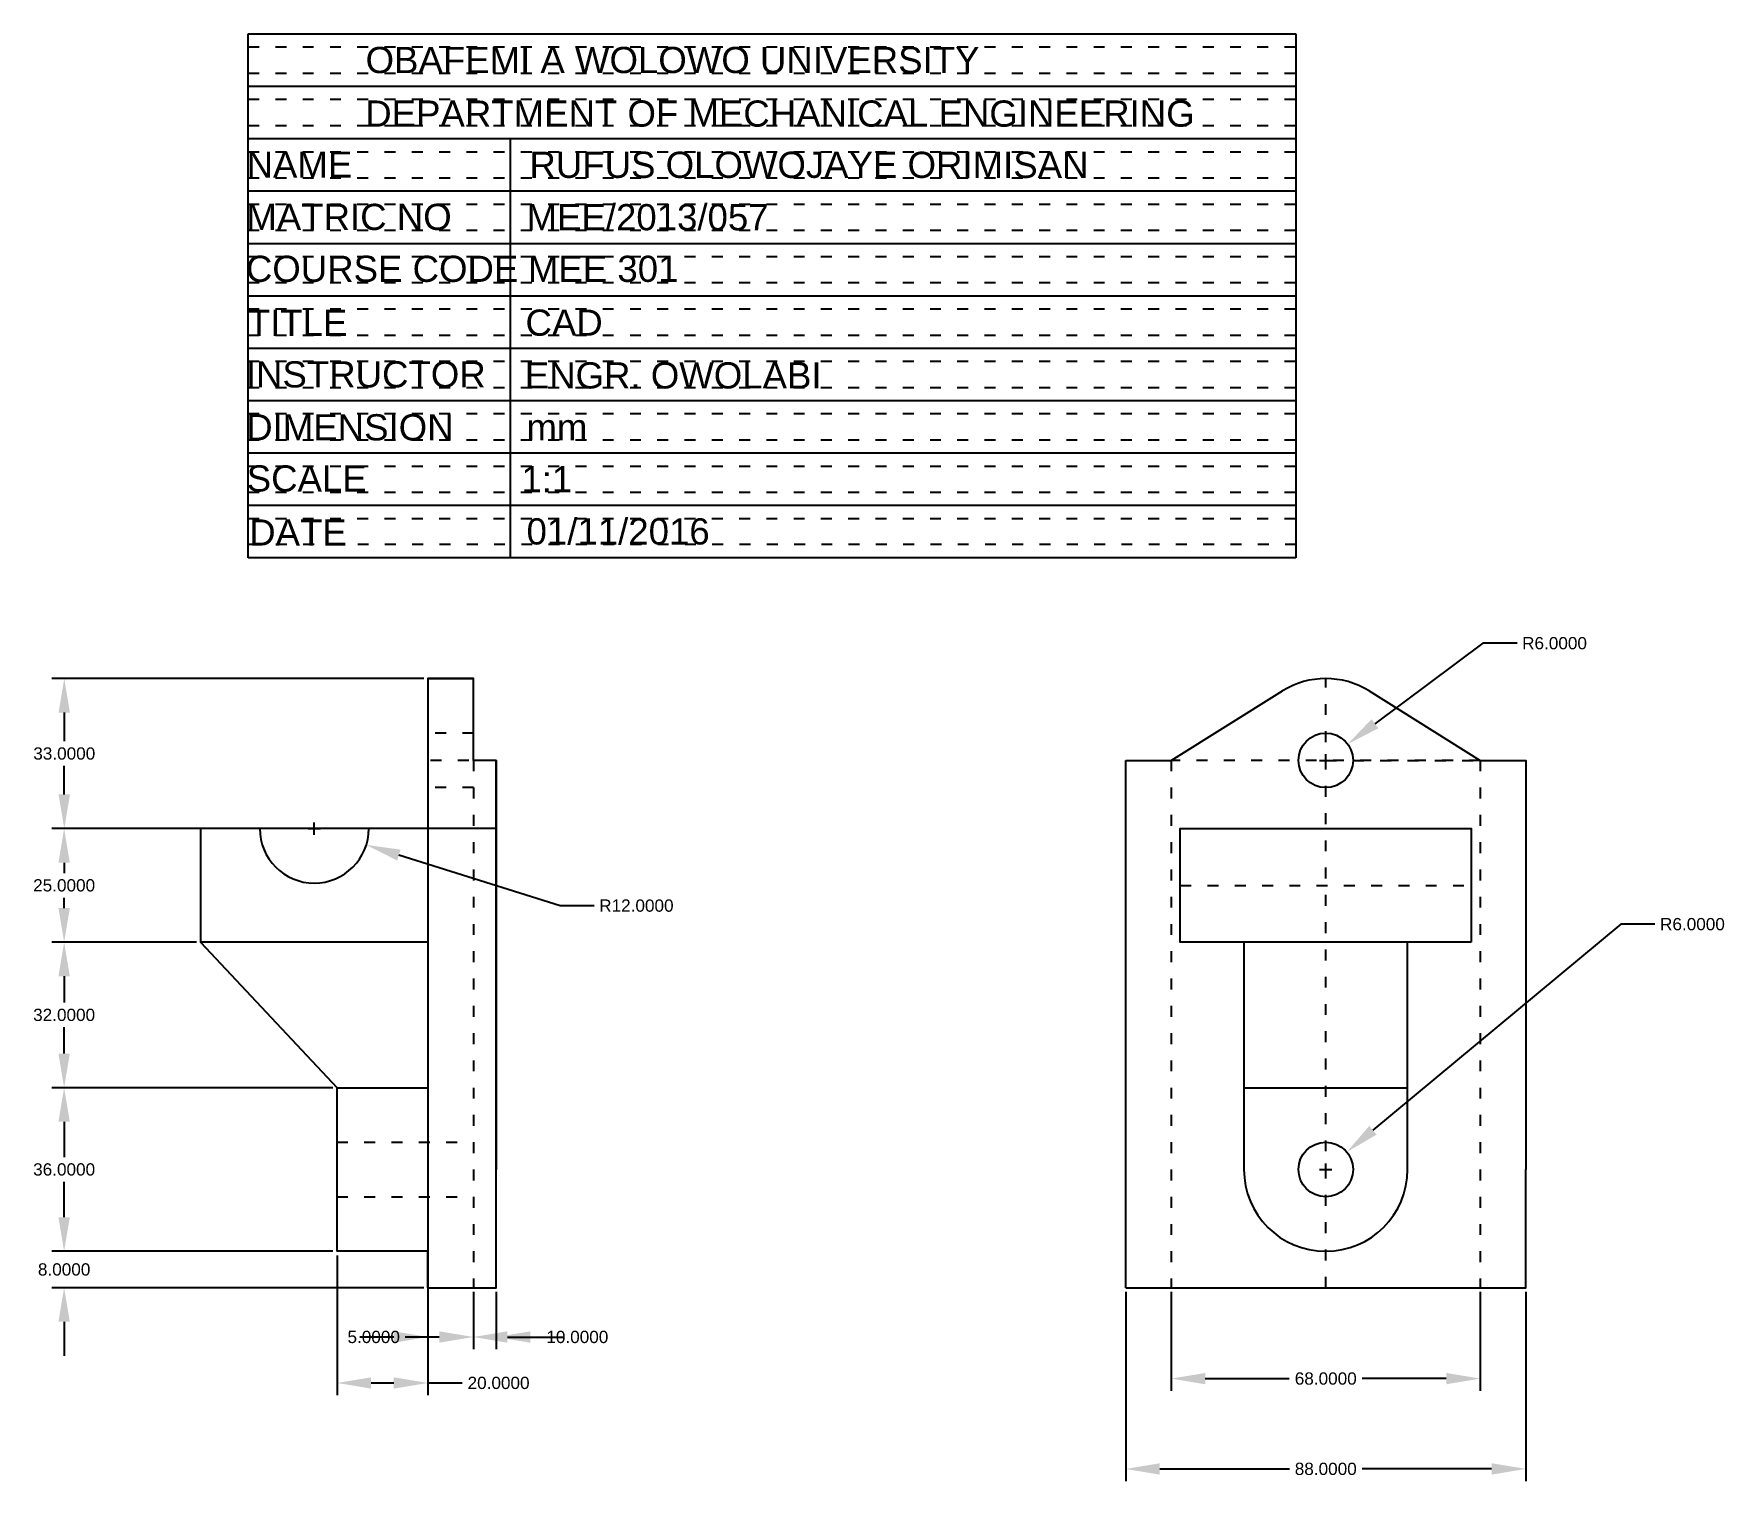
# Model space of a CAD drawing. Header units: inches. Extents: x 42 to 414, y 38 to 357.
import ezdxf

# ---------------------------------------------------------------- set-up
doc = ezdxf.new("R2010")
doc.units = ezdxf.units.IN
doc.header["$MEASUREMENT"] = 0
doc.linetypes.add('ACAD_ISO03W100', pattern=[30, 12, -18])
doc.styles.get("Standard").update_dxf_attribs({"font": 'Arial.ttf'})
doc.dimstyles.get("Standard").update_dxf_attribs({"dimtxt": 0.18, "dimasz": 0.18, "dimexe": 0.18, "dimexo": 0.0625, "dimgap": 0.09, "dimtad": 0, "dimtih": 1, "dimtoh": 1, "dimdec": 4, "dimzin": 0, "dimdsep": 46, "dimtxsty": 'Standard', "dimcen": 0.09, "dimadec": 0, "dimazin": 0, "dimtfac": 1, "dimtdec": 4, "dimtofl": 0, "dimtmove": 0, "dimatfit": 3, "dimfxl": 1, "dimtolj": 1, "dimtzin": 0, "dimarcsym": 0})

# ---------------------------------------------------------------- blocks, each defined once
blk = doc.blocks.new('*D1')
at = {"color": 0, "lineweight": -2, "ltscale": 0.2, "transparency": 16777216}
for p, q in [((128.06, 214.77), (46.29, 214.77)), ((48.99, 207.27), (48.99, 200.99)), ((48.99, 189.27), (48.99, 195.55)), ((128.06, 181.77), (46.29, 181.77))]:
    blk.add_line(p, q, dxfattribs=at)
at = {"color": 0, "ltscale": 0.2, "transparency": 16777216}
for points in [[(47.74, 207.27), (50.24, 207.27), (48.99, 214.77)], [(47.74, 189.27), (50.24, 189.27), (48.99, 181.77)]]:
    blk.add_solid(points, dxfattribs=at)
at = {"layer": 'Defpoints', "color": 0, "ltscale": 0.2, "transparency": 16777216}
for p in [(128.99, 214.77), (48.99, 181.77), (128.99, 181.77)]:
    blk.add_point(p, dxfattribs=at)
at = {"color": 0, "ltscale": 0.2, "transparency": 16777216, "insert": (48.99, 198.27), "char_height": 2.7, "attachment_point": 5}
blk.add_mtext('\\A1;33.0000', dxfattribs=at)
blk = doc.blocks.new('*D2')
at = {"color": 0, "lineweight": -2, "ltscale": 0.2, "transparency": 16777216}
for p, q in [((78.06, 181.77), (46.26, 181.77)), ((48.96, 174.27), (48.96, 171.99)), ((48.96, 164.27), (48.96, 166.55)), ((78.06, 156.77), (46.26, 156.77))]:
    blk.add_line(p, q, dxfattribs=at)
at = {"color": 0, "ltscale": 0.2, "transparency": 16777216}
for points in [[(47.71, 174.27), (50.21, 174.27), (48.96, 181.77)], [(47.71, 164.27), (50.21, 164.27), (48.96, 156.77)]]:
    blk.add_solid(points, dxfattribs=at)
at = {"layer": 'Defpoints', "color": 0, "ltscale": 0.2, "transparency": 16777216}
for p in [(48.96, 181.77), (78.99, 181.77), (78.99, 156.77)]:
    blk.add_point(p, dxfattribs=at)
at = {"color": 0, "ltscale": 0.2, "transparency": 16777216, "insert": (48.96, 169.27), "char_height": 2.7, "attachment_point": 5}
blk.add_mtext('\\A1;25.0000', dxfattribs=at)
blk = doc.blocks.new('*D3')
at = {"color": 0, "lineweight": -2, "ltscale": 0.2, "transparency": 16777216}
for p, q in [((78.06, 156.77), (46.26, 156.77)), ((48.96, 149.27), (48.96, 143.49)), ((48.96, 132.27), (48.96, 138.05)), ((108.06, 124.77), (46.26, 124.77))]:
    blk.add_line(p, q, dxfattribs=at)
at = {"color": 0, "ltscale": 0.2, "transparency": 16777216}
for points in [[(47.71, 149.27), (50.21, 149.27), (48.96, 156.77)], [(47.71, 132.27), (50.21, 132.27), (48.96, 124.77)]]:
    blk.add_solid(points, dxfattribs=at)
at = {"layer": 'Defpoints', "color": 0, "ltscale": 0.2, "transparency": 16777216}
for p in [(48.96, 156.77), (78.99, 156.77), (108.99, 124.77)]:
    blk.add_point(p, dxfattribs=at)
at = {"color": 0, "ltscale": 0.2, "transparency": 16777216, "insert": (48.96, 140.77), "char_height": 2.7, "attachment_point": 5}
blk.add_mtext('\\A1;32.0000', dxfattribs=at)
blk = doc.blocks.new('*D4')
at = {"color": 0, "lineweight": -2, "ltscale": 0.2, "transparency": 16777216}
for p, q in [((108.06, 124.77), (46.26, 124.77)), ((48.96, 117.27), (48.96, 109.49)), ((48.96, 96.27), (48.96, 104.05)), ((108.06, 88.77), (46.26, 88.77))]:
    blk.add_line(p, q, dxfattribs=at)
at = {"color": 0, "ltscale": 0.2, "transparency": 16777216}
for points in [[(47.71, 117.27), (50.21, 117.27), (48.96, 124.77)], [(47.71, 96.27), (50.21, 96.27), (48.96, 88.77)]]:
    blk.add_solid(points, dxfattribs=at)
at = {"layer": 'Defpoints', "color": 0, "ltscale": 0.2, "transparency": 16777216}
for p in [(48.96, 124.77), (108.99, 124.77), (108.99, 88.77)]:
    blk.add_point(p, dxfattribs=at)
at = {"color": 0, "ltscale": 0.2, "transparency": 16777216, "insert": (48.96, 106.77), "char_height": 2.7, "attachment_point": 5}
blk.add_mtext('\\A1;36.0000', dxfattribs=at)
blk = doc.blocks.new('*D5')
at = {"color": 0, "lineweight": -2, "ltscale": 0.2, "transparency": 16777216}
for p, q in [((48.96, 96.27), (48.96, 103.77)), ((48.03, 88.77), (46.26, 88.77)), ((128.06, 80.77), (46.26, 80.77)), ((48.96, 73.27), (48.96, 65.77))]:
    blk.add_line(p, q, dxfattribs=at)
at = {"color": 0, "ltscale": 0.2, "transparency": 16777216}
for points in [[(47.71, 96.27), (50.21, 96.27), (48.96, 88.77)], [(47.71, 73.27), (50.21, 73.27), (48.96, 80.77)]]:
    blk.add_solid(points, dxfattribs=at)
at = {"layer": 'Defpoints', "color": 0, "ltscale": 0.2, "transparency": 16777216}
for p in [(48.96, 88.77), (48.96, 88.77), (128.99, 80.77)]:
    blk.add_point(p, dxfattribs=at)
at = {"color": 0, "ltscale": 0.2, "transparency": 16777216, "insert": (48.96, 84.77), "char_height": 2.7, "attachment_point": 5}
blk.add_mtext('\\A1;8.0000', dxfattribs=at)
blk = doc.blocks.new('*D6')
at = {"color": 0, "lineweight": -2, "ltscale": 0.2, "transparency": 16777216}
for p, q in [((103.99, 180.42), (103.99, 183.12)), ((102.64, 181.77), (105.34, 181.77)), ((158.06, 164.81), (122.6, 175.94)), ((165.56, 164.81), (158.06, 164.81))]:
    blk.add_line(p, q, dxfattribs=at)
at = {"color": 0, "ltscale": 0.2, "transparency": 16777216}
blk.add_solid([(122.97, 177.13), (122.22, 174.74), (115.44, 178.18)], dxfattribs=at)
at = {"layer": 'Defpoints', "color": 0, "ltscale": 0.2, "transparency": 16777216}
for p in [(103.99, 181.77), (115.44, 178.18)]:
    blk.add_point(p, dxfattribs=at)
at = {"color": 0, "ltscale": 0.2, "transparency": 16777216, "insert": (174.85, 164.81), "char_height": 2.7, "attachment_point": 5}
blk.add_mtext('\\A1;R12.0000', dxfattribs=at)
blk = doc.blocks.new('*D7')
at = {"color": 0, "lineweight": -2, "ltscale": 0.2, "transparency": 16777216}
for p, q in [((361.09, 222.54), (337.33, 204.84)), ((368.59, 222.54), (361.09, 222.54)), ((326.5, 195.42), (326.5, 198.12)), ((325.15, 196.77), (327.85, 196.77))]:
    blk.add_line(p, q, dxfattribs=at)
at = {"color": 0, "ltscale": 0.2, "transparency": 16777216}
blk.add_solid([(336.58, 205.84), (338.07, 203.83), (331.31, 200.36)], dxfattribs=at)
at = {"layer": 'Defpoints', "color": 0, "ltscale": 0.2, "transparency": 16777216}
for p in [(331.31, 200.36), (326.5, 196.77)]:
    blk.add_point(p, dxfattribs=at)
at = {"color": 0, "ltscale": 0.2, "transparency": 16777216, "insert": (376.83, 222.54), "char_height": 2.7, "attachment_point": 5}
blk.add_mtext('\\A1;R6.0000', dxfattribs=at)
blk = doc.blocks.new('*D8')
at = {"color": 0, "lineweight": -2, "ltscale": 0.2, "transparency": 16777216}
for p, q in [((391.43, 160.73), (336.88, 115.4)), ((398.93, 160.73), (391.43, 160.73)), ((326.5, 105.42), (326.5, 108.12)), ((325.15, 106.77), (327.85, 106.77))]:
    blk.add_line(p, q, dxfattribs=at)
at = {"color": 0, "ltscale": 0.2, "transparency": 16777216}
blk.add_solid([(336.08, 116.36), (337.68, 114.44), (331.11, 110.61)], dxfattribs=at)
at = {"layer": 'Defpoints', "color": 0, "ltscale": 0.2, "transparency": 16777216}
for p in [(331.11, 110.61), (326.5, 106.77)]:
    blk.add_point(p, dxfattribs=at)
at = {"color": 0, "ltscale": 0.2, "transparency": 16777216, "insert": (407.17, 160.73), "char_height": 2.7, "attachment_point": 5}
blk.add_mtext('\\A1;R6.0000', dxfattribs=at)
blk = doc.blocks.new('*D9')
at = {"color": 0, "lineweight": -2, "ltscale": 0.2, "transparency": 16777216}
for p, q in [((292.5, 79.84), (292.5, 58.07)), ((360.5, 79.84), (360.5, 58.07)), ((300, 60.77), (318.48, 60.77)), ((353, 60.77), (334.52, 60.77))]:
    blk.add_line(p, q, dxfattribs=at)
at = {"color": 0, "ltscale": 0.2, "transparency": 16777216}
for points in [[(300, 62.02), (300, 59.52), (292.5, 60.77)], [(353, 62.02), (353, 59.52), (360.5, 60.77)]]:
    blk.add_solid(points, dxfattribs=at)
at = {"layer": 'Defpoints', "color": 0, "ltscale": 0.2, "transparency": 16777216}
for p in [(292.5, 80.77), (360.5, 80.77), (360.5, 60.77)]:
    blk.add_point(p, dxfattribs=at)
at = {"color": 0, "ltscale": 0.2, "transparency": 16777216, "insert": (326.5, 60.77), "char_height": 2.7, "attachment_point": 5}
blk.add_mtext('\\A1;68.0000', dxfattribs=at)
blk = doc.blocks.new('*D10')
at = {"color": 0, "lineweight": -2, "ltscale": 0.2, "transparency": 16777216}
for p, q in [((282.5, 79.84), (282.5, 38.2)), ((370.5, 79.84), (370.5, 38.2)), ((290, 40.9), (318.52, 40.9)), ((363, 40.9), (334.48, 40.9))]:
    blk.add_line(p, q, dxfattribs=at)
at = {"color": 0, "ltscale": 0.2, "transparency": 16777216}
for points in [[(290, 42.15), (290, 39.65), (282.5, 40.9)], [(363, 42.15), (363, 39.65), (370.5, 40.9)]]:
    blk.add_solid(points, dxfattribs=at)
at = {"layer": 'Defpoints', "color": 0, "ltscale": 0.2, "transparency": 16777216}
for p in [(282.5, 80.77), (370.5, 80.77), (370.5, 40.9)]:
    blk.add_point(p, dxfattribs=at)
at = {"color": 0, "ltscale": 0.2, "transparency": 16777216, "insert": (326.5, 40.9), "char_height": 2.7, "attachment_point": 5}
blk.add_mtext('\\A1;88.0000', dxfattribs=at)
blk = doc.blocks.new('*D11')
at = {"color": 0, "lineweight": -2, "ltscale": 0.2, "transparency": 16777216}
for p, q in [((108.99, 87.84), (108.99, 57.11)), ((128.99, 87.84), (128.99, 57.11)), ((116.49, 59.81), (121.49, 59.81)), ((128.99, 59.81), (136.49, 59.81))]:
    blk.add_line(p, q, dxfattribs=at)
at = {"color": 0, "ltscale": 0.2, "transparency": 16777216}
for points in [[(116.49, 61.06), (116.49, 58.56), (108.99, 59.81)], [(121.49, 61.06), (121.49, 58.56), (128.99, 59.81)]]:
    blk.add_solid(points, dxfattribs=at)
at = {"layer": 'Defpoints', "color": 0, "ltscale": 0.2, "transparency": 16777216}
for p in [(108.99, 88.77), (128.99, 88.77), (128.99, 59.81)]:
    blk.add_point(p, dxfattribs=at)
at = {"color": 0, "ltscale": 0.2, "transparency": 16777216, "insert": (144.53, 59.81), "char_height": 2.7, "attachment_point": 5}
blk.add_mtext('\\A1;20.0000', dxfattribs=at)
blk = doc.blocks.new('*D12')
at = {"color": 0, "lineweight": -2, "ltscale": 0.2, "transparency": 16777216}
for p, q in [((128.99, 79.84), (128.99, 67.22)), ((138.99, 79.84), (138.99, 67.22)), ((121.49, 69.92), (113.99, 69.92)), ((146.49, 69.92), (153.99, 69.92))]:
    blk.add_line(p, q, dxfattribs=at)
at = {"color": 0, "ltscale": 0.2, "transparency": 16777216}
for points in [[(121.49, 71.17), (121.49, 68.67), (128.99, 69.92)], [(146.49, 71.17), (146.49, 68.67), (138.99, 69.92)]]:
    blk.add_solid(points, dxfattribs=at)
at = {"layer": 'Defpoints', "color": 0, "ltscale": 0.2, "transparency": 16777216}
for p in [(128.99, 80.77), (138.99, 80.77), (138.99, 69.92)]:
    blk.add_point(p, dxfattribs=at)
at = {"color": 0, "ltscale": 0.2, "transparency": 16777216, "insert": (161.86, 69.92), "char_height": 2.7, "attachment_point": 5}
blk.add_mtext('\\A1;10.0000', dxfattribs=at)
blk = doc.blocks.new('*D13')
at = {"color": 0, "lineweight": -2, "ltscale": 0.2, "transparency": 16777216}
for p, q in [((138.99, 79.84), (138.99, 67.22)), ((143.99, 79.84), (143.99, 67.22)), ((131.49, 69.92), (123.99, 69.92)), ((151.49, 69.92), (158.99, 69.92))]:
    blk.add_line(p, q, dxfattribs=at)
at = {"color": 0, "ltscale": 0.2, "transparency": 16777216}
for points in [[(131.49, 71.17), (131.49, 68.67), (138.99, 69.92)], [(151.49, 71.17), (151.49, 68.67), (143.99, 69.92)]]:
    blk.add_solid(points, dxfattribs=at)
at = {"layer": 'Defpoints', "color": 0, "ltscale": 0.2, "transparency": 16777216}
for p in [(138.99, 80.77), (143.99, 80.77), (138.99, 69.92)]:
    blk.add_point(p, dxfattribs=at)
at = {"color": 0, "ltscale": 0.2, "transparency": 16777216, "insert": (117.06, 69.92), "char_height": 2.7, "attachment_point": 5}
blk.add_mtext('\\A1;5.0000', dxfattribs=at)

msp = doc.modelspace()

# ---------------------------------------------------------------- linework, layer by layer
at = {"ltscale": 0.2}
for p, q in [((89.44931, 356.61093), (319.94531, 356.61093)), ((89.44931, 241.36293), (89.44931, 356.61093)), ((319.94531, 356.61093), (319.94531, 241.36293)), ((89.44931, 345.08613), (319.94531, 345.08613)), ((89.44931, 333.56133), (319.94531, 333.56133)), ((89.44931, 333.56133), (147.07331, 333.56133)), ((147.07331, 333.56133), (147.07331, 241.36293)), ((89.44931, 322.03653), (319.94531, 322.03653)), ((89.44931, 310.51173), (319.94531, 310.51173)), ((89.44931, 298.98693), (319.94531, 298.98693)), ((89.44931, 287.46213), (319.94531, 287.46213)), ((89.44931, 275.93733), (319.94531, 275.93733)), ((89.44931, 264.41253), (319.94531, 264.41253)), ((89.44931, 252.88773), (319.94531, 252.88773)), ((319.94531, 241.36293), (89.44931, 241.36293))]:
    msp.add_line(p, q, dxfattribs=at)
at = {"linetype": 'ACAD_ISO03W100', "ltscale": 0.2}
for p, q in [((89.44931, 353.72973), (319.94531, 353.72973)), ((89.44931, 347.96733), (319.94531, 347.96733)), ((89.44931, 342.20493), (319.94531, 342.20493)), ((89.44931, 336.44253), (319.94531, 336.44253)), ((89.44931, 330.68013), (319.94531, 330.68013)), ((89.44931, 324.91773), (319.94531, 324.91773)), ((89.44931, 319.15533), (319.94531, 319.15533)), ((89.44931, 313.39293), (319.94531, 313.39293)), ((89.44931, 307.63053), (319.94531, 307.63053)), ((89.44931, 301.86813), (319.94531, 301.86813)), ((89.44931, 296.10573), (319.94531, 296.10573)), ((89.44931, 290.34333), (319.94531, 290.34333)), ((89.44931, 284.58093), (319.94531, 284.58093)), ((89.44931, 278.81853), (319.94531, 278.81853)), ((89.44931, 273.05613), (319.94531, 273.05613)), ((89.44931, 267.29373), (319.94531, 267.29373)), ((89.44931, 261.53133), (319.94531, 261.53133)), ((89.44931, 255.76893), (319.94531, 255.76893)), ((89.44931, 250.00653), (319.94531, 250.00653)), ((319.94531, 244.24413), (89.44931, 244.24413)), ((326.49884, 80.77271), (326.49884, 214.77271)), ((138.99254, 202.77271), (128.99254, 202.77271)), ((143.99254, 196.77271), (128.99254, 196.77271)), ((138.99254, 196.77271), (138.99254, 80.77271)), ((292.49884, 196.77271), (292.49884, 80.77271)), ((360.49884, 196.77271), (292.49884, 196.77271)), ((326.49884, 196.77271), (360.49884, 196.77271)), ((360.49884, 196.77271), (360.49884, 80.77271)), ((138.99254, 190.77271), (128.99254, 190.77271)), ((294.49884, 169.27271), (358.49884, 169.27271)), ((108.99254, 112.77271), (138.99254, 112.77271)), ((108.99254, 100.77271), (128.99254, 100.77271)), ((108.99254, 100.77271), (138.99254, 100.77271))]:
    msp.add_line(p, q, dxfattribs=at)
for p, q in [((128.99254, 214.77271), (138.99254, 214.77271)), ((292.49884, 196.77271), (316.96943, 212.04328)), ((336.02825, 212.04328), (360.49884, 196.77271)), ((282.49884, 80.77271), (282.49884, 196.77271)), ((282.49884, 196.77271), (292.49884, 196.77271)), ((308.49884, 124.77271), (344.49884, 124.77271))]:
    msp.add_line(p, q)
for points in [[(143.99254, 196.77271), (138.99254, 196.77271), (138.99254, 214.77271), (128.99254, 214.77271), (128.99254, 80.77271), (143.99254, 80.77271), (143.99254, 196.77271), (143.99254, 106.77271)], [(360.49884, 196.77271), (370.49884, 196.77271), (370.49884, 106.77271)], [(128.99254, 181.77271), (78.99254, 181.77271), (78.99254, 156.77271)], [(143.99254, 106.77271), (143.99254, 181.77271), (78.99254, 181.77271)], [(128.99254, 156.77271), (78.99254, 156.77271), (108.99254, 124.77271), (128.99254, 124.77271)], [(128.99254, 80.77271), (128.99254, 88.77271), (108.99254, 88.77271), (108.99254, 106.77271), (108.99254, 124.77271)], [(282.49884, 80.77271), (370.49884, 80.77271), (370.49884, 106.77271)]]:
    msp.add_lwpolyline(points)
msp.add_lwpolyline([(358.49884, 156.77271), (294.49884, 156.77271), (294.49884, 181.77271), (358.49884, 181.77271)], close=True)
msp.add_lwpolyline([(308.49884, 156.77271), (308.49884, 106.77271, 1), (344.49884, 106.77271), (344.49884, 156.77271)], format="xyb")
for centre in [(326.49884, 196.77271), (326.49884, 106.77271)]:
    msp.add_circle(centre, 6)
for centre, radius, start, end in [((326.49884, 196.77271), 18, 58.0342812, 121.9657188), ((103.99254, 181.77271), 12, 180, 0)]:
    msp.add_arc(centre, radius, start, end)

# ---------------------------------------------------------------- texts
at = {"ltscale": 0.2}
for s, p in [('OBAFEMI A WOLOWO UNIVERSITY ', (115.27765, 347.96733)), ('DEPARTMENT OF MECHANICAL ENGINEERING', (115.20128, 336.18241)), ('NAME', (89.09162, 324.95084)), ('RUFUS OLOWOJAYE ORIMISAN', (151.32288, 324.91015)), ('MATRIC NO', (89.05385, 313.45422)), ('MEE/2013/057', (150.68715, 313.38613)), ('COURSE CODE', (88.94782, 302.03387)), ('MEE 301', (150.98712, 302.03006)), ('TITLE', (89.36639, 290.14295)), ('CAD', (150.45492, 290.19115)), ('INSTRUCTOR', (88.9425, 278.81503)), ('ENGR. OWOLABI', (150.29492, 278.58672)), ('DIMENSION', (89.01793, 267.16865)), ('mm', (150.66725, 267.18962)), ('SCALE', (89.1321, 255.91258)), ('1:1', (149.55072, 255.74121)), ('DATE', (89.67031, 244.03477)), ('01/11/2016', (150.69103, 244.26391))]:
    msp.add_text(s, height=5.7624, dxfattribs=at).set_placement(p)

# ---------------------------------------------------------------- dimensions: what is measured, and where the dimension line sits
for center, mpoint, picture, middle in [((326.49884, 196.77271), (331.31074, 200.35678), '*D7', (376.83259, 222.54078)), ((103.99254, 181.77271), (115.44221, 178.18037), '*D6', (174.85105, 164.80806)), ((326.49884, 106.77271), (331.11369, 110.60718), '*D8', (407.1706, 160.72595))]:
    dim = msp.add_radius_dim(center=center, mpoint=mpoint, dimstyle='Standard', override={"dimscale": 15, "dimasz": 0.5}, dxfattribs=at)
    dim.commit()
    dim.dimension.update_dxf_attribs({"geometry": picture, "text_midpoint": middle, "dimtype": 164})
for base, p1, p2, picture, middle in [((48.99254, 181.77271), (128.99254, 214.77271), (128.99254, 181.77271), '*D1', (48.99254, 198.27271)), ((48.96254, 181.77271), (78.99254, 156.77271), (78.99254, 181.77271), '*D2', (48.96254, 169.27271)), ((48.96254, 156.77271), (108.99254, 124.77271), (78.99254, 156.77271), '*D3', (48.96254, 140.77271)), ((48.96254, 124.77271), (108.99254, 88.77271), (108.99254, 124.77271), '*D4', (48.96254, 106.77271)), ((48.95678, 88.77271), (128.99254, 80.77271), (48.96254, 88.77271), '*D5', (48.95678, 84.77271))]:
    dim = msp.add_linear_dim(base=base, p1=p1, p2=p2, angle=90, dimstyle='Standard', override={"dimscale": 15, "dimasz": 0.5}, dxfattribs=at)
    dim.commit()
    dim.dimension.update_dxf_attribs({"geometry": picture, "text_midpoint": middle})
for base, p1, p2, picture, middle in [((128.99254, 59.81339), (108.99254, 88.77271), (128.99254, 88.77271), '*D11', (144.52808, 59.81339)), ((138.99254, 69.92318), (143.99254, 80.77271), (138.99254, 80.77271), '*D13', (117.06205, 69.92318)), ((138.99254, 69.92318), (128.99254, 80.77271), (138.99254, 80.77271), '*D12', (161.86232, 69.92318)), ((370.49884, 40.90233), (282.49884, 80.77271), (370.49884, 80.77271), '*D10', (326.49884, 40.90233)), ((360.49884, 60.77271), (292.49884, 80.77271), (360.49884, 80.77271), '*D9', (326.49884, 60.77271))]:
    dim = msp.add_linear_dim(base=base, p1=p1, p2=p2, dimstyle='Standard', override={"dimscale": 15, "dimasz": 0.5}, dxfattribs=at)
    dim.commit()
    dim.dimension.update_dxf_attribs({"geometry": picture, "text_midpoint": middle})

doc.saveas('drawing.dxf')
